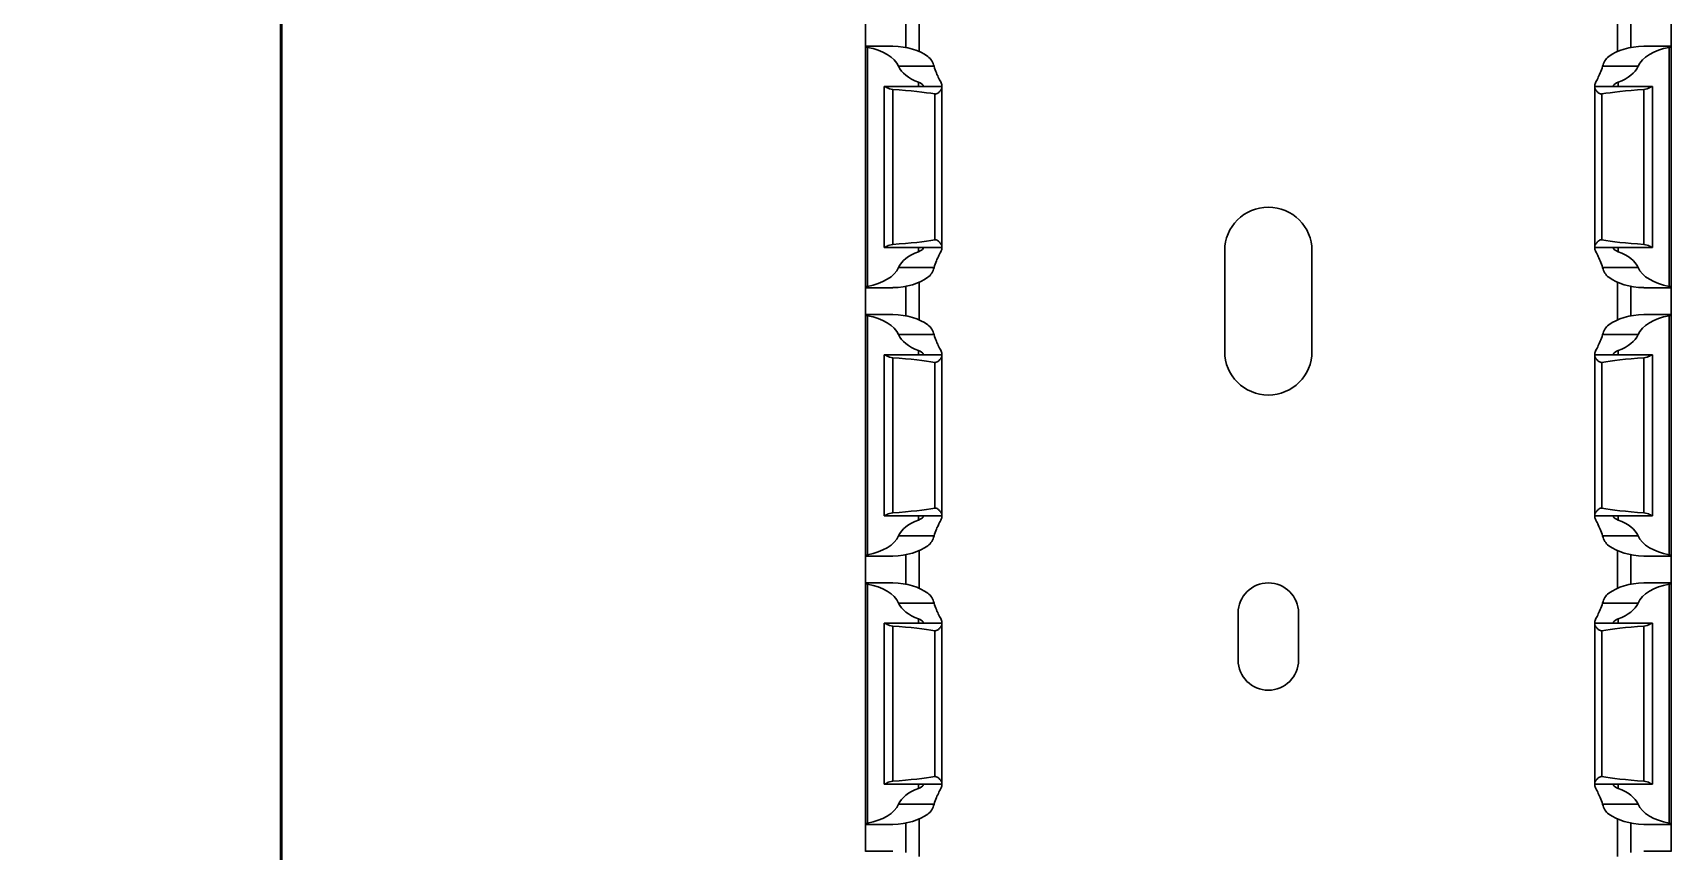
# Model space of a CAD drawing. Header units: millimetres. Extents: x -2573 to 2942, y -1220 to 2800.
# Drawn here: x 1785.5 to 1907.5, y 1449 to 1510 of the extents above; entities that cross this region are included whole.
import ezdxf

# ---------------------------------------------------------------- set-up
doc = ezdxf.new("R2010")
doc.units = ezdxf.units.MM

msp = doc.modelspace()

# ---------------------------------------------------------------- linework, layer by layer
at = {"linetype": 'Continuous', "lineweight": 30}
for p, q in [((1847.536, 1509), (1847.536, 1511)), ((1850.536, 1508.899), (1850.536, 1511.101)), ((1851.536, 1511.403), (1851.536, 1508.597)), ((1903.536, 1511.403), (1903.536, 1508.597)), ((1904.536, 1508.899), (1904.536, 1511.101)), ((1907.536, 1509), (1907.536, 1511)), ((1849.502, 1509), (1847.536, 1509)), ((1847.536, 1509), (1847.536, 1508.971)), ((1847.536, 1491.029), (1847.536, 1508.971)), ((1847.686, 1491.091), (1847.686, 1508.909)), ((1907.536, 1509), (1905.57, 1509)), ((1907.386, 1491.091), (1907.386, 1508.909)), ((1907.536, 1509), (1907.536, 1508.971)), ((1907.536, 1491.029), (1907.536, 1508.971)), ((1852.645, 1507.5), (1850.006, 1507.5)), ((1902.428, 1507.5), (1905.067, 1507.5)), ((1848.936, 1506), (1848.936, 1494)), ((1848.936, 1506), (1848.94, 1506)), ((1853.236, 1506), (1848.94, 1506)), ((1849.575, 1494.221), (1849.575, 1505.779)), ((1851.486, 1506), (1851.486, 1506.318)), ((1853.236, 1506), (1853.236, 1506.057)), ((1853.236, 1505.916), (1853.236, 1506)), ((1853.236, 1494.084), (1853.236, 1505.916)), ((1901.836, 1506), (1901.836, 1506.057)), ((1901.836, 1505.916), (1901.836, 1506)), ((1901.836, 1506), (1906.133, 1506)), ((1901.836, 1494.084), (1901.836, 1505.916)), ((1903.586, 1506), (1903.586, 1506.318)), ((1905.497, 1494.221), (1905.497, 1505.779)), ((1906.136, 1506), (1906.133, 1506)), ((1906.136, 1494), (1906.136, 1506)), ((1852.693, 1494.564), (1852.693, 1505.436)), ((1902.38, 1494.564), (1902.38, 1505.436)), ((1848.94, 1494), (1848.936, 1494)), ((1853.236, 1494), (1848.94, 1494)), ((1851.486, 1493.682), (1851.486, 1494)), ((1853.236, 1494), (1853.236, 1494.084)), ((1853.236, 1493.943), (1853.236, 1494)), ((1874.286, 1493.75), (1874.286, 1486.25)), ((1880.786, 1486.25), (1880.786, 1493.75)), ((1901.836, 1494), (1901.836, 1494.084)), ((1901.836, 1494), (1906.133, 1494)), ((1901.836, 1493.943), (1901.836, 1494)), ((1903.586, 1493.682), (1903.586, 1494)), ((1906.133, 1494), (1906.136, 1494)), ((1852.645, 1492.5), (1850.006, 1492.5)), ((1902.428, 1492.5), (1905.067, 1492.5)), ((1847.536, 1491), (1847.536, 1491.029)), ((1847.536, 1491), (1849.499, 1491)), ((1847.536, 1489), (1847.536, 1491)), ((1850.536, 1488.899), (1850.536, 1491.101)), ((1851.536, 1491.403), (1851.536, 1488.597)), ((1903.536, 1491.403), (1903.536, 1488.597)), ((1904.536, 1488.899), (1904.536, 1491.101)), ((1905.574, 1491), (1907.536, 1491)), ((1907.536, 1491), (1907.536, 1491.029)), ((1907.536, 1489), (1907.536, 1491)), ((1849.502, 1489), (1847.536, 1489)), ((1847.536, 1489), (1847.536, 1488.971)), ((1847.536, 1471.029), (1847.536, 1488.971)), ((1847.686, 1471.091), (1847.686, 1488.909)), ((1907.536, 1489), (1905.57, 1489)), ((1907.386, 1471.091), (1907.386, 1488.909)), ((1907.536, 1489), (1907.536, 1488.971)), ((1907.536, 1471.029), (1907.536, 1488.971)), ((1852.645, 1487.5), (1850.006, 1487.5)), ((1902.428, 1487.5), (1905.067, 1487.5)), ((1848.936, 1486), (1848.936, 1474)), ((1848.936, 1486), (1848.94, 1486)), ((1853.236, 1486), (1848.94, 1486)), ((1851.486, 1486), (1851.486, 1486.318)), ((1853.236, 1486), (1853.236, 1486.057)), ((1853.236, 1485.916), (1853.236, 1486)), ((1901.836, 1486), (1901.836, 1486.057)), ((1901.836, 1485.916), (1901.836, 1486)), ((1901.836, 1486), (1906.133, 1486)), ((1903.586, 1486), (1903.586, 1486.318)), ((1906.136, 1486), (1906.133, 1486)), ((1906.136, 1474), (1906.136, 1486)), ((1849.575, 1474.221), (1849.575, 1485.779)), ((1852.693, 1474.564), (1852.693, 1485.436)), ((1853.236, 1474.084), (1853.236, 1485.916)), ((1901.836, 1474.084), (1901.836, 1485.916)), ((1902.38, 1474.564), (1902.38, 1485.436)), ((1905.497, 1474.221), (1905.497, 1485.779)), ((1848.94, 1474), (1848.936, 1474)), ((1853.236, 1474), (1848.94, 1474)), ((1851.486, 1473.682), (1851.486, 1474)), ((1853.236, 1474), (1853.236, 1474.084)), ((1853.236, 1473.943), (1853.236, 1474)), ((1901.836, 1474), (1901.836, 1474.084)), ((1901.836, 1474), (1906.133, 1474)), ((1901.836, 1473.943), (1901.836, 1474)), ((1903.586, 1473.682), (1903.586, 1474)), ((1906.133, 1474), (1906.136, 1474)), ((1852.645, 1472.5), (1850.006, 1472.5)), ((1851.536, 1471.403), (1851.536, 1468.597)), ((1902.428, 1472.5), (1905.067, 1472.5)), ((1903.536, 1471.403), (1903.536, 1468.597)), ((1847.536, 1471), (1847.536, 1471.029)), ((1847.536, 1471), (1849.499, 1471)), ((1847.536, 1469), (1847.536, 1471)), ((1850.536, 1468.899), (1850.536, 1471.101)), ((1904.536, 1468.899), (1904.536, 1471.101)), ((1905.574, 1471), (1907.536, 1471)), ((1907.536, 1471), (1907.536, 1471.029)), ((1907.536, 1469), (1907.536, 1471)), ((1849.502, 1469), (1847.536, 1469)), ((1847.536, 1469), (1847.536, 1468.971)), ((1847.536, 1451.029), (1847.536, 1468.971)), ((1847.686, 1451.091), (1847.686, 1468.909)), ((1907.536, 1469), (1905.57, 1469)), ((1907.386, 1451.091), (1907.386, 1468.909)), ((1907.536, 1469), (1907.536, 1468.971)), ((1907.536, 1451.029), (1907.536, 1468.971)), ((1852.645, 1467.5), (1850.006, 1467.5)), ((1875.286, 1466.75), (1875.286, 1463.25)), ((1879.786, 1463.25), (1879.786, 1466.75)), ((1902.428, 1467.5), (1905.067, 1467.5)), ((1848.936, 1466), (1848.936, 1454)), ((1848.936, 1466), (1848.94, 1466)), ((1853.236, 1466), (1848.94, 1466)), ((1849.575, 1454.221), (1849.575, 1465.779)), ((1851.486, 1466), (1851.486, 1466.318)), ((1852.693, 1454.564), (1852.693, 1465.436)), ((1853.236, 1466), (1853.236, 1466.057)), ((1853.236, 1465.916), (1853.236, 1466)), ((1853.236, 1454.084), (1853.236, 1465.916)), ((1901.836, 1466), (1901.836, 1466.057)), ((1901.836, 1465.916), (1901.836, 1466)), ((1901.836, 1466), (1906.133, 1466)), ((1901.836, 1454.084), (1901.836, 1465.916)), ((1902.38, 1454.564), (1902.38, 1465.436)), ((1903.586, 1466), (1903.586, 1466.318)), ((1905.497, 1454.221), (1905.497, 1465.779)), ((1906.136, 1466), (1906.133, 1466)), ((1906.136, 1454), (1906.136, 1466)), ((1848.94, 1454), (1848.936, 1454)), ((1853.236, 1454), (1848.94, 1454)), ((1851.486, 1453.682), (1851.486, 1454)), ((1853.236, 1454), (1853.236, 1454.084)), ((1853.236, 1453.943), (1853.236, 1454)), ((1901.836, 1454), (1901.836, 1454.084)), ((1901.836, 1454), (1906.133, 1454)), ((1901.836, 1453.943), (1901.836, 1454)), ((1903.586, 1453.682), (1903.586, 1454)), ((1906.133, 1454), (1906.136, 1454)), ((1852.645, 1452.5), (1850.006, 1452.5)), ((1902.428, 1452.5), (1905.067, 1452.5)), ((1847.536, 1451), (1847.536, 1451.029)), ((1847.536, 1451), (1849.499, 1451)), ((1847.536, 1449), (1847.536, 1451)), ((1850.536, 1448.899), (1850.536, 1451.101)), ((1851.536, 1451.403), (1851.536, 1448.597)), ((1903.536, 1451.403), (1903.536, 1448.597)), ((1904.536, 1448.899), (1904.536, 1451.101)), ((1905.574, 1451), (1907.536, 1451)), ((1907.536, 1451), (1907.536, 1451.029)), ((1907.536, 1449), (1907.536, 1451)), ((1849.502, 1449), (1847.536, 1449)), ((1847.536, 1449), (1847.536, 1448.971)), ((1907.536, 1449), (1905.57, 1449)), ((1907.536, 1449), (1907.536, 1448.971))]:
    msp.add_line(p, q, dxfattribs=at)
at = {"lineweight": 50}
msp.add_lwpolyline([(1804.036, 1348), (1364.036, 1348), (1364.036, 1568), (1804.036, 1568)], close=True, dxfattribs=at)
at = {"linetype": 'Continuous', "lineweight": 30}
for centre, radius, start, end in [((1877.536, 1493.75), 3.25, 0, 180), ((1877.536, 1486.25), 3.25, 180, 0), ((1877.536, 1466.75), 2.25, 0, 180), ((1877.536, 1463.25), 2.25, 180, 0)]:
    msp.add_arc(centre, radius, start, end, dxfattribs=at)
for centre, major_axis, ratio, start_param, end_param in [((1846.652, 1507), (3.464, 0), 0.5773503, 0.2526803, 1.2674915), ((1849.452, 1507), (3.464, 0), 0.5773503, 0.660927, 1.5319183), ((1905.621, 1507), (3.464, 0), 0.5773503, 1.6096743, 2.4806657), ((1908.421, 1507), (3.464, 0), 0.5773503, 1.8741012, 2.8889124), ((1853.36, 1508), (3.464, 0), 0.5773503, 3.3942729, 4.1409412), ((1901.713, 1508), (3.464, 0), 0.5773503, 5.2838367, 6.0305051), ((1842.406, 1505), (11.43, 0), 0.0874887, 0.4510268, 0.8927662), ((1912.667, 1505), (11.43, 0), 0.0874887, 2.2488265, 2.6905658), ((1842.406, 1495), (11.43, 0), 0.0874887, 5.3904191, 5.8321585), ((1912.667, 1495), (11.43, 0), 0.0874887, 3.5926195, 4.0343588), ((1853.36, 1492), (3.464, 0), 0.5773503, 2.1422441, 2.8889124), ((1901.713, 1492), (3.464, 0), 0.5773503, 0.2526803, 0.9993486), ((1846.652, 1493), (3.464, 0), 0.5773503, 5.0156938, 6.0305051), ((1908.421, 1493), (3.464, 0), 0.5773503, 3.3942729, 4.4090842), ((1849.452, 1493), (3.464, 0), 0.5773503, 4.751267, 5.6222583), ((1905.621, 1493), (3.464, 0), 0.5773503, 3.8025196, 4.673511), ((1846.652, 1487), (3.464, 0), 0.5773503, 0.2526803, 1.2674915), ((1849.452, 1487), (3.464, 0), 0.5773503, 0.660927, 1.5319183), ((1905.621, 1487), (3.464, 0), 0.5773503, 1.6096743, 2.4806657), ((1908.421, 1487), (3.464, 0), 0.5773503, 1.8741012, 2.8889124), ((1853.36, 1488), (3.464, 0), 0.5773503, 3.3942729, 4.1409412), ((1901.713, 1488), (3.464, 0), 0.5773503, 5.2838367, 6.0305051), ((1842.406, 1485), (11.43, 0), 0.0874887, 0.4510268, 0.8927662), ((1912.667, 1485), (11.43, 0), 0.0874887, 2.2488265, 2.6905658), ((1842.406, 1475), (11.43, 0), 0.0874887, 5.3904191, 5.8321585), ((1912.667, 1475), (11.43, 0), 0.0874887, 3.5926195, 4.0343588), ((1853.36, 1472), (3.464, 0), 0.5773503, 2.1422441, 2.8889124), ((1901.713, 1472), (3.464, 0), 0.5773503, 0.2526803, 0.9993486), ((1846.652, 1473), (3.464, 0), 0.5773503, 5.0156938, 6.0305051), ((1849.452, 1473), (3.464, 0), 0.5773503, 4.751267, 5.6222583), ((1905.621, 1473), (3.464, 0), 0.5773503, 3.8025196, 4.673511), ((1908.421, 1473), (3.464, 0), 0.5773503, 3.3942729, 4.4090842), ((1846.652, 1467), (3.464, 0), 0.5773503, 0.2526803, 1.2674915), ((1849.452, 1467), (3.464, 0), 0.5773503, 0.660927, 1.5319183), ((1905.621, 1467), (3.464, 0), 0.5773503, 1.6096743, 2.4806657), ((1908.421, 1467), (3.464, 0), 0.5773503, 1.8741012, 2.8889124), ((1853.36, 1468), (3.464, 0), 0.5773503, 3.3942729, 4.1409412), ((1901.713, 1468), (3.464, 0), 0.5773503, 5.2838367, 6.0305051), ((1842.406, 1465), (11.43, 0), 0.0874887, 0.4510268, 0.8927662), ((1912.667, 1465), (11.43, 0), 0.0874887, 2.2488265, 2.6905658), ((1842.406, 1455), (11.43, 0), 0.0874887, 5.3904191, 5.8321585), ((1912.667, 1455), (11.43, 0), 0.0874887, 3.5926195, 4.0343588), ((1853.36, 1452), (3.464, 0), 0.5773503, 2.1422441, 2.8889124), ((1901.713, 1452), (3.464, 0), 0.5773503, 0.2526803, 0.9993486), ((1846.652, 1453), (3.464, 0), 0.5773503, 5.0156938, 6.0305051), ((1908.421, 1453), (3.464, 0), 0.5773503, 3.3942729, 4.4090842), ((1849.452, 1453), (3.464, 0), 0.5773503, 4.751267, 5.6222583), ((1905.621, 1453), (3.464, 0), 0.5773503, 3.8025196, 4.673511)]:
    msp.add_ellipse(centre, major_axis=major_axis, ratio=ratio, start_param=start_param, end_param=end_param, dxfattribs=at)
for points, knots in [([(1847.536, 1508.971), (1847.536, 1508.962), (1847.55, 1508.951), (1847.602, 1508.928), (1847.64, 1508.917), (1847.686, 1508.909)], [0, 0, 0, 0, 0.5, 0.5, 1, 1, 1, 1]), ([(1849.586, 1508.998), (1849.574, 1508.999), (1849.541, 1509), (1849.517, 1509), (1849.502, 1509)], [0, 0, 0, 0, 0.381561, 1, 1, 1, 1]), ([(1852.645, 1507.5), (1852.608, 1507.648), (1852.552, 1507.789), (1852.399, 1508.035), (1852.302, 1508.142), (1852.186, 1508.228)], [0, 0, 0, 0, 0.5, 0.5, 1, 1, 1, 1]), ([(1902.428, 1507.5), (1902.465, 1507.648), (1902.521, 1507.789), (1902.674, 1508.035), (1902.771, 1508.142), (1902.886, 1508.228)], [0, 0, 0, 0, 0.5, 0.5, 1, 1, 1, 1]), ([(1905.486, 1508.998), (1905.499, 1508.999), (1905.532, 1509), (1905.556, 1509), (1905.57, 1509)], [0, 0, 0, 0, 0.381561, 1, 1, 1, 1]), ([(1907.536, 1508.971), (1907.536, 1508.962), (1907.522, 1508.951), (1907.47, 1508.928), (1907.432, 1508.917), (1907.386, 1508.909)], [0, 0, 0, 0, 0.5, 0.5, 1, 1, 1, 1]), ([(1853.236, 1506.057), (1853.236, 1506.08), (1853.23, 1506.109), (1853.208, 1506.178), (1853.192, 1506.218), (1853.131, 1506.354), (1853.076, 1506.464), (1852.95, 1506.715), (1852.881, 1506.854), (1852.751, 1507.159), (1852.689, 1507.324), (1852.645, 1507.5)], [0, 0, 0, 0, 0.125, 0.125, 0.25, 0.25, 0.5, 0.5, 0.75, 0.75, 1, 1, 1, 1]), ([(1901.836, 1506.057), (1901.836, 1506.08), (1901.842, 1506.109), (1901.864, 1506.178), (1901.881, 1506.218), (1901.941, 1506.354), (1901.997, 1506.464), (1902.123, 1506.715), (1902.191, 1506.854), (1902.322, 1507.159), (1902.384, 1507.324), (1902.428, 1507.5)], [0, 0, 0, 0, 0.125, 0.125, 0.25, 0.25, 0.5, 0.5, 0.75, 0.75, 1, 1, 1, 1]), ([(1848.94, 1506), (1848.948, 1506), (1848.972, 1505.989), (1849.042, 1505.954), (1849.09, 1505.929), (1849.259, 1505.85), (1849.409, 1505.791), (1849.575, 1505.779)], [0, 0, 0, 0, 0.25, 0.25, 0.5, 0.5, 1, 1, 1, 1]), ([(1851.486, 1506.318), (1851.666, 1506.251), (1851.79, 1506.154), (1851.844, 1506.059), (1851.839, 1506.034), (1851.779, 1506.005), (1851.724, 1506), (1851.65, 1506)], [0, 0, 0, 0, 0.5, 0.5, 0.75, 0.75, 1, 1, 1, 1]), ([(1852.693, 1505.436), (1852.733, 1505.429), (1852.775, 1505.432), (1852.852, 1505.457), (1852.887, 1505.476), (1852.984, 1505.542), (1853.036, 1505.594), (1853.127, 1505.697), (1853.165, 1505.748), (1853.22, 1505.841), (1853.236, 1505.883), (1853.236, 1505.916)], [0, 0, 0, 0, 0.125, 0.125, 0.25, 0.25, 0.5, 0.5, 0.75, 0.75, 1, 1, 1, 1]), ([(1902.38, 1505.436), (1902.34, 1505.429), (1902.298, 1505.432), (1902.22, 1505.457), (1902.185, 1505.476), (1902.089, 1505.542), (1902.037, 1505.594), (1901.945, 1505.697), (1901.908, 1505.748), (1901.853, 1505.841), (1901.836, 1505.883), (1901.836, 1505.916)], [0, 0, 0, 0, 0.125, 0.125, 0.25, 0.25, 0.5, 0.5, 0.75, 0.75, 1, 1, 1, 1]), ([(1903.586, 1506.318), (1903.407, 1506.251), (1903.282, 1506.154), (1903.229, 1506.059), (1903.234, 1506.034), (1903.294, 1506.005), (1903.348, 1506), (1903.423, 1506)], [0, 0, 0, 0, 0.5, 0.5, 0.75, 0.75, 1, 1, 1, 1]), ([(1906.133, 1506), (1906.125, 1506), (1906.101, 1505.989), (1906.03, 1505.954), (1905.982, 1505.929), (1905.814, 1505.85), (1905.664, 1505.791), (1905.497, 1505.779)], [0, 0, 0, 0, 0.25, 0.25, 0.5, 0.5, 1, 1, 1, 1]), ([(1853.236, 1494.084), (1853.236, 1494.117), (1853.219, 1494.159), (1853.165, 1494.252), (1853.127, 1494.303), (1853.036, 1494.406), (1852.983, 1494.458), (1852.887, 1494.524), (1852.852, 1494.544), (1852.775, 1494.568), (1852.733, 1494.571), (1852.693, 1494.564)], [0, 0, 0, 0, 0.25, 0.25, 0.5, 0.5, 0.75, 0.75, 0.875, 0.875, 1, 1, 1, 1]), ([(1901.836, 1494.084), (1901.836, 1494.117), (1901.853, 1494.159), (1901.908, 1494.252), (1901.946, 1494.303), (1902.036, 1494.406), (1902.09, 1494.458), (1902.186, 1494.524), (1902.22, 1494.544), (1902.298, 1494.568), (1902.34, 1494.571), (1902.38, 1494.564)], [0, 0, 0, 0, 0.25, 0.25, 0.5, 0.5, 0.75, 0.75, 0.875, 0.875, 1, 1, 1, 1]), ([(1849.575, 1494.221), (1849.409, 1494.209), (1849.259, 1494.15), (1849.09, 1494.071), (1849.043, 1494.046), (1848.972, 1494.011), (1848.948, 1494), (1848.94, 1494)], [0, 0, 0, 0, 0.5, 0.5, 0.75, 0.75, 1, 1, 1, 1]), ([(1851.65, 1494), (1851.724, 1494), (1851.779, 1493.995), (1851.839, 1493.966), (1851.844, 1493.941), (1851.79, 1493.845), (1851.665, 1493.748), (1851.486, 1493.682)], [0, 0, 0, 0, 0.25, 0.25, 0.5, 0.5, 1, 1, 1, 1]), ([(1852.645, 1492.5), (1852.689, 1492.677), (1852.751, 1492.842), (1852.881, 1493.145), (1852.951, 1493.286), (1853.075, 1493.535), (1853.132, 1493.646), (1853.192, 1493.782), (1853.208, 1493.822), (1853.23, 1493.891), (1853.236, 1493.92), (1853.236, 1493.943)], [0, 0, 0, 0, 0.25, 0.25, 0.5, 0.5, 0.75, 0.75, 0.875, 0.875, 1, 1, 1, 1]), ([(1902.428, 1492.5), (1902.384, 1492.677), (1902.322, 1492.842), (1902.191, 1493.145), (1902.122, 1493.286), (1901.997, 1493.535), (1901.941, 1493.646), (1901.881, 1493.782), (1901.865, 1493.822), (1901.842, 1493.891), (1901.836, 1493.92), (1901.836, 1493.943)], [0, 0, 0, 0, 0.25, 0.25, 0.5, 0.5, 0.75, 0.75, 0.875, 0.875, 1, 1, 1, 1]), ([(1903.423, 1494), (1903.349, 1494), (1903.294, 1493.995), (1903.234, 1493.966), (1903.229, 1493.941), (1903.283, 1493.845), (1903.408, 1493.748), (1903.586, 1493.682)], [0, 0, 0, 0, 0.25, 0.25, 0.5, 0.5, 1, 1, 1, 1]), ([(1905.497, 1494.221), (1905.664, 1494.209), (1905.814, 1494.15), (1905.983, 1494.071), (1906.03, 1494.046), (1906.101, 1494.011), (1906.124, 1494), (1906.133, 1494)], [0, 0, 0, 0, 0.5, 0.5, 0.75, 0.75, 1, 1, 1, 1]), ([(1852.186, 1491.772), (1852.301, 1491.858), (1852.399, 1491.964), (1852.552, 1492.211), (1852.607, 1492.351), (1852.645, 1492.5)], [0, 0, 0, 0, 0.5, 0.5, 1, 1, 1, 1]), ([(1902.886, 1491.772), (1902.771, 1491.858), (1902.674, 1491.964), (1902.521, 1492.211), (1902.465, 1492.351), (1902.428, 1492.5)], [0, 0, 0, 0, 0.5, 0.5, 1, 1, 1, 1]), ([(1847.686, 1491.091), (1847.641, 1491.083), (1847.603, 1491.072), (1847.55, 1491.049), (1847.536, 1491.038), (1847.536, 1491.029)], [0, 0, 0, 0, 0.5, 0.5, 1, 1, 1, 1]), ([(1849.499, 1491), (1849.499, 1491), (1849.516, 1490.999), (1849.55, 1491.001), (1849.583, 1491.001), (1849.586, 1491.002)], [0, 0, 0, 0, 0.0381798, 0.8889202, 1, 1, 1, 1]), ([(1905.574, 1491), (1905.573, 1491), (1905.557, 1490.999), (1905.522, 1491.001), (1905.49, 1491.001), (1905.486, 1491.002)], [0, 0, 0, 0, 0.0381798, 0.8889202, 1, 1, 1, 1]), ([(1907.386, 1491.091), (1907.432, 1491.083), (1907.47, 1491.072), (1907.522, 1491.049), (1907.536, 1491.038), (1907.536, 1491.029)], [0, 0, 0, 0, 0.5, 0.5, 1, 1, 1, 1]), ([(1847.536, 1488.971), (1847.536, 1488.962), (1847.55, 1488.951), (1847.602, 1488.928), (1847.64, 1488.917), (1847.686, 1488.909)], [0, 0, 0, 0, 0.5, 0.5, 1, 1, 1, 1]), ([(1849.586, 1488.998), (1849.574, 1488.999), (1849.541, 1489), (1849.517, 1489), (1849.502, 1489)], [0, 0, 0, 0, 0.38156029, 1, 1, 1, 1]), ([(1905.486, 1488.998), (1905.499, 1488.999), (1905.532, 1489), (1905.556, 1489), (1905.57, 1489)], [0, 0, 0, 0, 0.38156029, 1, 1, 1, 1]), ([(1907.536, 1488.971), (1907.536, 1488.962), (1907.522, 1488.951), (1907.47, 1488.928), (1907.432, 1488.917), (1907.386, 1488.909)], [0, 0, 0, 0, 0.5, 0.5, 1, 1, 1, 1]), ([(1852.645, 1487.5), (1852.608, 1487.648), (1852.552, 1487.789), (1852.399, 1488.035), (1852.302, 1488.142), (1852.186, 1488.228)], [0, 0, 0, 0, 0.5, 0.5, 1, 1, 1, 1]), ([(1853.236, 1486.057), (1853.236, 1486.08), (1853.23, 1486.109), (1853.208, 1486.178), (1853.192, 1486.218), (1853.131, 1486.354), (1853.076, 1486.464), (1852.95, 1486.715), (1852.881, 1486.854), (1852.751, 1487.159), (1852.689, 1487.324), (1852.645, 1487.5)], [0, 0, 0, 0, 0.125, 0.125, 0.25, 0.25, 0.5, 0.5, 0.75, 0.75, 1, 1, 1, 1]), ([(1901.836, 1486.057), (1901.836, 1486.08), (1901.842, 1486.109), (1901.864, 1486.178), (1901.881, 1486.218), (1901.941, 1486.354), (1901.997, 1486.464), (1902.123, 1486.715), (1902.191, 1486.854), (1902.322, 1487.159), (1902.384, 1487.324), (1902.428, 1487.5)], [0, 0, 0, 0, 0.125, 0.125, 0.25, 0.25, 0.5, 0.5, 0.75, 0.75, 1, 1, 1, 1]), ([(1902.428, 1487.5), (1902.465, 1487.648), (1902.521, 1487.789), (1902.674, 1488.035), (1902.771, 1488.142), (1902.886, 1488.228)], [0, 0, 0, 0, 0.5, 0.5, 1, 1, 1, 1]), ([(1848.94, 1486), (1848.948, 1486), (1848.972, 1485.989), (1849.042, 1485.954), (1849.09, 1485.929), (1849.259, 1485.85), (1849.409, 1485.791), (1849.575, 1485.779)], [0, 0, 0, 0, 0.25, 0.25, 0.5, 0.5, 1, 1, 1, 1]), ([(1851.486, 1486.318), (1851.666, 1486.251), (1851.79, 1486.154), (1851.844, 1486.059), (1851.839, 1486.034), (1851.779, 1486.005), (1851.724, 1486), (1851.65, 1486)], [0, 0, 0, 0, 0.5, 0.5, 0.75, 0.75, 1, 1, 1, 1]), ([(1903.586, 1486.318), (1903.407, 1486.251), (1903.282, 1486.154), (1903.229, 1486.059), (1903.234, 1486.034), (1903.294, 1486.005), (1903.348, 1486), (1903.423, 1486)], [0, 0, 0, 0, 0.5, 0.5, 0.75, 0.75, 1, 1, 1, 1]), ([(1906.133, 1486), (1906.125, 1486), (1906.101, 1485.989), (1906.03, 1485.954), (1905.982, 1485.929), (1905.814, 1485.85), (1905.664, 1485.791), (1905.497, 1485.779)], [0, 0, 0, 0, 0.25, 0.25, 0.5, 0.5, 1, 1, 1, 1]), ([(1852.693, 1485.436), (1852.733, 1485.429), (1852.775, 1485.432), (1852.852, 1485.457), (1852.887, 1485.476), (1852.984, 1485.542), (1853.036, 1485.594), (1853.127, 1485.697), (1853.165, 1485.748), (1853.22, 1485.841), (1853.236, 1485.883), (1853.236, 1485.916)], [0, 0, 0, 0, 0.125, 0.125, 0.25, 0.25, 0.5, 0.5, 0.75, 0.75, 1, 1, 1, 1]), ([(1902.38, 1485.436), (1902.34, 1485.429), (1902.298, 1485.432), (1902.22, 1485.457), (1902.185, 1485.476), (1902.089, 1485.542), (1902.037, 1485.594), (1901.945, 1485.697), (1901.908, 1485.748), (1901.853, 1485.841), (1901.836, 1485.883), (1901.836, 1485.916)], [0, 0, 0, 0, 0.125, 0.125, 0.25, 0.25, 0.5, 0.5, 0.75, 0.75, 1, 1, 1, 1]), ([(1849.575, 1474.221), (1849.409, 1474.209), (1849.259, 1474.15), (1849.09, 1474.071), (1849.043, 1474.046), (1848.972, 1474.011), (1848.948, 1474), (1848.94, 1474)], [0, 0, 0, 0, 0.5, 0.5, 0.75, 0.75, 1, 1, 1, 1]), ([(1851.65, 1474), (1851.724, 1474), (1851.779, 1473.995), (1851.839, 1473.966), (1851.844, 1473.941), (1851.79, 1473.845), (1851.665, 1473.748), (1851.486, 1473.682)], [0, 0, 0, 0, 0.25, 0.25, 0.5, 0.5, 1, 1, 1, 1]), ([(1852.645, 1472.5), (1852.689, 1472.677), (1852.751, 1472.842), (1852.881, 1473.145), (1852.951, 1473.286), (1853.075, 1473.535), (1853.132, 1473.646), (1853.192, 1473.782), (1853.208, 1473.822), (1853.23, 1473.891), (1853.236, 1473.92), (1853.236, 1473.943)], [0, 0, 0, 0, 0.25, 0.25, 0.5, 0.5, 0.75, 0.75, 0.875, 0.875, 1, 1, 1, 1]), ([(1853.236, 1474.084), (1853.236, 1474.117), (1853.219, 1474.159), (1853.165, 1474.252), (1853.127, 1474.303), (1853.036, 1474.406), (1852.983, 1474.458), (1852.887, 1474.524), (1852.852, 1474.544), (1852.775, 1474.568), (1852.733, 1474.571), (1852.693, 1474.564)], [0, 0, 0, 0, 0.25, 0.25, 0.5, 0.5, 0.75, 0.75, 0.875, 0.875, 1, 1, 1, 1]), ([(1901.836, 1474.084), (1901.836, 1474.117), (1901.853, 1474.159), (1901.908, 1474.252), (1901.946, 1474.303), (1902.036, 1474.406), (1902.09, 1474.458), (1902.186, 1474.524), (1902.22, 1474.544), (1902.298, 1474.568), (1902.34, 1474.571), (1902.38, 1474.564)], [0, 0, 0, 0, 0.25, 0.25, 0.5, 0.5, 0.75, 0.75, 0.875, 0.875, 1, 1, 1, 1]), ([(1902.428, 1472.5), (1902.384, 1472.677), (1902.322, 1472.842), (1902.191, 1473.145), (1902.122, 1473.286), (1901.997, 1473.535), (1901.941, 1473.646), (1901.881, 1473.782), (1901.865, 1473.822), (1901.842, 1473.891), (1901.836, 1473.92), (1901.836, 1473.943)], [0, 0, 0, 0, 0.25, 0.25, 0.5, 0.5, 0.75, 0.75, 0.875, 0.875, 1, 1, 1, 1]), ([(1903.423, 1474), (1903.349, 1474), (1903.294, 1473.995), (1903.234, 1473.966), (1903.229, 1473.941), (1903.283, 1473.845), (1903.408, 1473.748), (1903.586, 1473.682)], [0, 0, 0, 0, 0.25, 0.25, 0.5, 0.5, 1, 1, 1, 1]), ([(1905.497, 1474.221), (1905.664, 1474.209), (1905.814, 1474.15), (1905.983, 1474.071), (1906.03, 1474.046), (1906.101, 1474.011), (1906.124, 1474), (1906.133, 1474)], [0, 0, 0, 0, 0.5, 0.5, 0.75, 0.75, 1, 1, 1, 1]), ([(1852.186, 1471.772), (1852.301, 1471.858), (1852.399, 1471.964), (1852.552, 1472.211), (1852.607, 1472.351), (1852.645, 1472.5)], [0, 0, 0, 0, 0.5, 0.5, 1, 1, 1, 1]), ([(1902.886, 1471.772), (1902.771, 1471.858), (1902.674, 1471.964), (1902.521, 1472.211), (1902.465, 1472.351), (1902.428, 1472.5)], [0, 0, 0, 0, 0.5, 0.5, 1, 1, 1, 1]), ([(1847.686, 1471.091), (1847.641, 1471.083), (1847.603, 1471.072), (1847.55, 1471.049), (1847.536, 1471.038), (1847.536, 1471.029)], [0, 0, 0, 0, 0.5, 0.5, 1, 1, 1, 1]), ([(1849.499, 1471), (1849.499, 1471), (1849.516, 1470.999), (1849.55, 1471.001), (1849.583, 1471.001), (1849.586, 1471.002)], [0, 0, 0, 0, 0.0381788, 0.88892, 1, 1, 1, 1]), ([(1905.574, 1471), (1905.573, 1471), (1905.557, 1470.999), (1905.522, 1471.001), (1905.49, 1471.001), (1905.486, 1471.002)], [0, 0, 0, 0, 0.0381788, 0.88892, 1, 1, 1, 1]), ([(1907.386, 1471.091), (1907.432, 1471.083), (1907.47, 1471.072), (1907.522, 1471.049), (1907.536, 1471.038), (1907.536, 1471.029)], [0, 0, 0, 0, 0.5, 0.5, 1, 1, 1, 1]), ([(1847.536, 1468.971), (1847.536, 1468.962), (1847.55, 1468.951), (1847.602, 1468.928), (1847.64, 1468.917), (1847.686, 1468.909)], [0, 0, 0, 0, 0.5, 0.5, 1, 1, 1, 1]), ([(1849.586, 1468.998), (1849.574, 1468.999), (1849.541, 1469), (1849.517, 1469), (1849.502, 1469)], [0, 0, 0, 0, 0.381561, 1, 1, 1, 1]), ([(1905.486, 1468.998), (1905.499, 1468.999), (1905.532, 1469), (1905.556, 1469), (1905.57, 1469)], [0, 0, 0, 0, 0.381561, 1, 1, 1, 1]), ([(1907.536, 1468.971), (1907.536, 1468.962), (1907.522, 1468.951), (1907.47, 1468.928), (1907.432, 1468.917), (1907.386, 1468.909)], [0, 0, 0, 0, 0.5, 0.5, 1, 1, 1, 1]), ([(1852.645, 1467.5), (1852.608, 1467.648), (1852.552, 1467.789), (1852.399, 1468.035), (1852.302, 1468.142), (1852.186, 1468.228)], [0, 0, 0, 0, 0.5, 0.5, 1, 1, 1, 1]), ([(1902.428, 1467.5), (1902.465, 1467.648), (1902.521, 1467.789), (1902.674, 1468.035), (1902.771, 1468.142), (1902.886, 1468.228)], [0, 0, 0, 0, 0.5, 0.5, 1, 1, 1, 1]), ([(1853.236, 1466.057), (1853.236, 1466.08), (1853.23, 1466.109), (1853.208, 1466.178), (1853.192, 1466.218), (1853.131, 1466.354), (1853.076, 1466.464), (1852.95, 1466.715), (1852.881, 1466.854), (1852.751, 1467.159), (1852.689, 1467.324), (1852.645, 1467.5)], [0, 0, 0, 0, 0.125, 0.125, 0.25, 0.25, 0.5, 0.5, 0.75, 0.75, 1, 1, 1, 1]), ([(1901.836, 1466.057), (1901.836, 1466.08), (1901.842, 1466.109), (1901.864, 1466.178), (1901.881, 1466.218), (1901.941, 1466.354), (1901.997, 1466.464), (1902.123, 1466.715), (1902.191, 1466.854), (1902.322, 1467.159), (1902.384, 1467.324), (1902.428, 1467.5)], [0, 0, 0, 0, 0.125, 0.125, 0.25, 0.25, 0.5, 0.5, 0.75, 0.75, 1, 1, 1, 1]), ([(1848.94, 1466), (1848.948, 1466), (1848.972, 1465.989), (1849.042, 1465.954), (1849.09, 1465.929), (1849.259, 1465.85), (1849.409, 1465.791), (1849.575, 1465.779)], [0, 0, 0, 0, 0.25, 0.25, 0.5, 0.5, 1, 1, 1, 1]), ([(1851.486, 1466.318), (1851.666, 1466.251), (1851.79, 1466.154), (1851.844, 1466.059), (1851.839, 1466.034), (1851.779, 1466.005), (1851.724, 1466), (1851.65, 1466)], [0, 0, 0, 0, 0.5, 0.5, 0.75, 0.75, 1, 1, 1, 1]), ([(1852.693, 1465.436), (1852.733, 1465.429), (1852.775, 1465.432), (1852.852, 1465.457), (1852.887, 1465.476), (1852.984, 1465.542), (1853.036, 1465.594), (1853.127, 1465.697), (1853.165, 1465.748), (1853.22, 1465.841), (1853.236, 1465.883), (1853.236, 1465.916)], [0, 0, 0, 0, 0.125, 0.125, 0.25, 0.25, 0.5, 0.5, 0.75, 0.75, 1, 1, 1, 1]), ([(1902.38, 1465.436), (1902.34, 1465.429), (1902.298, 1465.432), (1902.22, 1465.457), (1902.185, 1465.476), (1902.089, 1465.542), (1902.037, 1465.594), (1901.945, 1465.697), (1901.908, 1465.748), (1901.853, 1465.841), (1901.836, 1465.883), (1901.836, 1465.916)], [0, 0, 0, 0, 0.125, 0.125, 0.25, 0.25, 0.5, 0.5, 0.75, 0.75, 1, 1, 1, 1]), ([(1903.586, 1466.318), (1903.407, 1466.251), (1903.282, 1466.154), (1903.229, 1466.059), (1903.234, 1466.034), (1903.294, 1466.005), (1903.348, 1466), (1903.423, 1466)], [0, 0, 0, 0, 0.5, 0.5, 0.75, 0.75, 1, 1, 1, 1]), ([(1906.133, 1466), (1906.125, 1466), (1906.101, 1465.989), (1906.03, 1465.954), (1905.982, 1465.929), (1905.814, 1465.85), (1905.664, 1465.791), (1905.497, 1465.779)], [0, 0, 0, 0, 0.25, 0.25, 0.5, 0.5, 1, 1, 1, 1]), ([(1853.236, 1454.084), (1853.236, 1454.117), (1853.219, 1454.159), (1853.165, 1454.252), (1853.127, 1454.303), (1853.036, 1454.406), (1852.983, 1454.458), (1852.887, 1454.524), (1852.852, 1454.544), (1852.775, 1454.568), (1852.733, 1454.571), (1852.693, 1454.564)], [0, 0, 0, 0, 0.25, 0.25, 0.5, 0.5, 0.75, 0.75, 0.875, 0.875, 1, 1, 1, 1]), ([(1901.836, 1454.084), (1901.836, 1454.117), (1901.853, 1454.159), (1901.908, 1454.252), (1901.946, 1454.303), (1902.036, 1454.406), (1902.09, 1454.458), (1902.186, 1454.524), (1902.22, 1454.544), (1902.298, 1454.568), (1902.34, 1454.571), (1902.38, 1454.564)], [0, 0, 0, 0, 0.25, 0.25, 0.5, 0.5, 0.75, 0.75, 0.875, 0.875, 1, 1, 1, 1]), ([(1849.575, 1454.221), (1849.409, 1454.209), (1849.259, 1454.15), (1849.09, 1454.071), (1849.043, 1454.046), (1848.972, 1454.011), (1848.948, 1454), (1848.94, 1454)], [0, 0, 0, 0, 0.5, 0.5, 0.75, 0.75, 1, 1, 1, 1]), ([(1851.65, 1454), (1851.724, 1454), (1851.779, 1453.995), (1851.839, 1453.966), (1851.844, 1453.941), (1851.79, 1453.845), (1851.665, 1453.748), (1851.486, 1453.682)], [0, 0, 0, 0, 0.25, 0.25, 0.5, 0.5, 1, 1, 1, 1]), ([(1852.645, 1452.5), (1852.689, 1452.677), (1852.751, 1452.842), (1852.881, 1453.145), (1852.951, 1453.286), (1853.075, 1453.535), (1853.132, 1453.646), (1853.192, 1453.782), (1853.208, 1453.822), (1853.23, 1453.891), (1853.236, 1453.92), (1853.236, 1453.943)], [0, 0, 0, 0, 0.25, 0.25, 0.5, 0.5, 0.75, 0.75, 0.875, 0.875, 1, 1, 1, 1]), ([(1902.428, 1452.5), (1902.384, 1452.677), (1902.322, 1452.842), (1902.191, 1453.145), (1902.122, 1453.286), (1901.997, 1453.535), (1901.941, 1453.646), (1901.881, 1453.782), (1901.865, 1453.822), (1901.842, 1453.891), (1901.836, 1453.92), (1901.836, 1453.943)], [0, 0, 0, 0, 0.25, 0.25, 0.5, 0.5, 0.75, 0.75, 0.875, 0.875, 1, 1, 1, 1]), ([(1903.423, 1454), (1903.349, 1454), (1903.294, 1453.995), (1903.234, 1453.966), (1903.229, 1453.941), (1903.283, 1453.845), (1903.408, 1453.748), (1903.586, 1453.682)], [0, 0, 0, 0, 0.25, 0.25, 0.5, 0.5, 1, 1, 1, 1]), ([(1905.497, 1454.221), (1905.664, 1454.209), (1905.814, 1454.15), (1905.983, 1454.071), (1906.03, 1454.046), (1906.101, 1454.011), (1906.124, 1454), (1906.133, 1454)], [0, 0, 0, 0, 0.5, 0.5, 0.75, 0.75, 1, 1, 1, 1]), ([(1852.186, 1451.772), (1852.301, 1451.858), (1852.399, 1451.964), (1852.552, 1452.211), (1852.607, 1452.351), (1852.645, 1452.5)], [0, 0, 0, 0, 0.5, 0.5, 1, 1, 1, 1]), ([(1902.886, 1451.772), (1902.771, 1451.858), (1902.674, 1451.964), (1902.521, 1452.211), (1902.465, 1452.351), (1902.428, 1452.5)], [0, 0, 0, 0, 0.5, 0.5, 1, 1, 1, 1]), ([(1847.686, 1451.091), (1847.641, 1451.083), (1847.603, 1451.072), (1847.55, 1451.049), (1847.536, 1451.038), (1847.536, 1451.029)], [0, 0, 0, 0, 0.5, 0.5, 1, 1, 1, 1]), ([(1849.499, 1451), (1849.499, 1451), (1849.516, 1450.999), (1849.55, 1451.001), (1849.583, 1451.001), (1849.586, 1451.002)], [0, 0, 0, 0, 0.0381788, 0.88892, 1, 1, 1, 1]), ([(1905.574, 1451), (1905.573, 1451), (1905.557, 1450.999), (1905.522, 1451.001), (1905.49, 1451.001), (1905.486, 1451.002)], [0, 0, 0, 0, 0.0381788, 0.88892, 1, 1, 1, 1]), ([(1907.386, 1451.091), (1907.432, 1451.083), (1907.47, 1451.072), (1907.522, 1451.049), (1907.536, 1451.038), (1907.536, 1451.029)], [0, 0, 0, 0, 0.5, 0.5, 1, 1, 1, 1]), ([(1849.586, 1448.998), (1849.574, 1448.999), (1849.541, 1449), (1849.517, 1449), (1849.502, 1449)], [0, 0, 0, 0, 0.3815601, 1, 1, 1, 1]), ([(1905.486, 1448.998), (1905.499, 1448.999), (1905.532, 1449), (1905.556, 1449), (1905.57, 1449)], [0, 0, 0, 0, 0.3815601, 1, 1, 1, 1])]:
    msp.add_open_spline(points, degree=3, knots=knots, dxfattribs=at)

doc.saveas('drawing.dxf')
